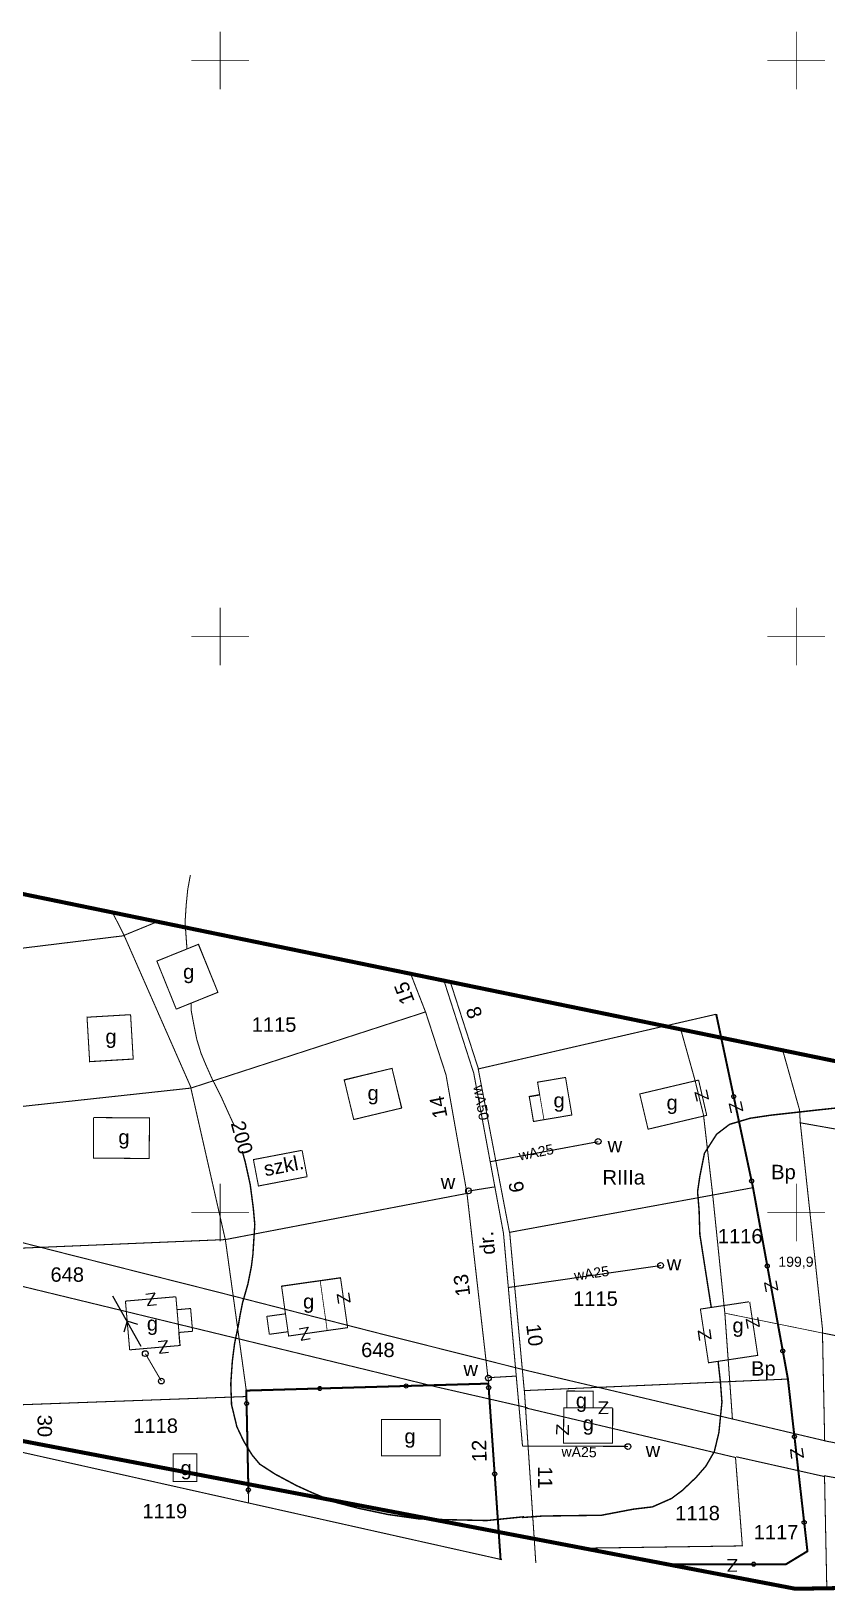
# Model space of a CAD drawing. Extents: x 7572697 to 7573818, y 5546684 to 5547005.
# Drawn here: x 7573583.6 to 7573652.7, y 5546767.2 to 5546902.5 of the extents above; entities that cross this region are included whole.
import ezdxf
from ezdxf.enums import TextEntityAlignment as Align

# ---------------------------------------------------------------- set-up
doc = ezdxf.new("R2010")
doc.units = 0
doc.header["$MEASUREMENT"] = 0
for name, pattern in [('1', [2, 1, -1]), ('2', [1, 0.5, -0.5]), ('901', [0])]:
    doc.linetypes.add(name, pattern=pattern)
doc.styles.add('STYL_ARIAL', font='Arial', dxfattribs={"oblique": 0.1})

# ---------------------------------------------------------------- blocks, each defined once
blk = doc.blocks.new('510')
at = {"color": 0}
blk.add_circle((0, 0), 0.25, dxfattribs=at)
blk.add_circle((0, 0), 0.25, dxfattribs=at)
blk = doc.blocks.new('516')
at = {"color": 0}
for p, q in [((0.75, 0), (5.75, 0)), ((3.25, 0), (2.55, 0.7)), ((2.55, -0.7), (3.25, 0))]:
    blk.add_line(p, q, dxfattribs=at)
blk = doc.blocks.new('991')
at = {"color": 0}
for p, q in [((-0.4, 0.5), (0.4, 0.5)), ((0.4, 0.5), (-0.4, -0.5)), ((-0.4, -0.5), (0.4, -0.5))]:
    blk.add_line(p, q, dxfattribs=at)
blk = doc.blocks.new('202')
at = {"color": 0}
blk.add_circle((0, 0), 0.25, dxfattribs=at)
blk.add_circle((0, 0), 0.25, dxfattribs=at)

msp = doc.modelspace()

# ---------------------------------------------------------------- linework, layer by layer
at = {"color": 1}
for points, const_width in [([(7573600, 5546897.5), (7573600, 5546902.5)], 0.065), ([(7573600, 5546897.5), (7573600, 5546902.5)], 0.065), ([(7573600, 5546897.5), (7573600, 5546902.5)], 0.065), ([(7573600, 5546897.5), (7573600, 5546902.5)], 0.065), ([(7573600, 5546897.5), (7573600, 5546902.5)], 0.065), ([(7573650, 5546897.5), (7573650, 5546902.5)], 0.065), ([(7573650, 5546897.5), (7573650, 5546902.5)], 0.065), ([(7573650, 5546897.5), (7573650, 5546902.5)], 0.065), ([(7573597.5, 5546900), (7573602.5, 5546900)], 0.065), ([(7573597.5, 5546900), (7573602.5, 5546900)], 0.065), ([(7573597.5, 5546900), (7573602.5, 5546900)], 0.065), ([(7573597.5, 5546900), (7573602.5, 5546900)], 0.065), ([(7573597.5, 5546900), (7573602.5, 5546900)], 0.065), ([(7573647.5, 5546900), (7573652.5, 5546900)], 0.065), ([(7573647.5, 5546900), (7573652.5, 5546900)], 0.065), ([(7573647.5, 5546900), (7573652.5, 5546900)], 0.065), ([(7573600, 5546847.5), (7573600, 5546852.5)], 0.065), ([(7573600, 5546847.5), (7573600, 5546852.5)], 0.065), ([(7573600, 5546847.5), (7573600, 5546852.5)], 0.065), ([(7573600, 5546847.5), (7573600, 5546852.5)], 0.065), ([(7573650, 5546847.5), (7573650, 5546852.5)], 0.065), ([(7573650, 5546847.5), (7573650, 5546852.5)], 0.065), ([(7573650, 5546847.5), (7573650, 5546852.5)], 0.065), ([(7573597.5, 5546850), (7573602.5, 5546850)], 0.065), ([(7573597.5, 5546850), (7573602.5, 5546850)], 0.065), ([(7573597.5, 5546850), (7573602.5, 5546850)], 0.065), ([(7573597.5, 5546850), (7573602.5, 5546850)], 0.065), ([(7573647.5, 5546850), (7573652.5, 5546850)], 0.065), ([(7573647.5, 5546850), (7573652.5, 5546850)], 0.065), ([(7573647.5, 5546850), (7573652.5, 5546850)], 0.065), ([(7573622.5937, 5546811.6434), (7573622.5937, 5546811.6434)], 0.09), ([(7573607.081, 5546805.384), (7573602.883, 5546804.581)], 0.065), ([(7573600, 5546797.5), (7573600, 5546802.5)], 0.065), ([(7573600, 5546797.5), (7573600, 5546802.5)], 0.065), ([(7573600, 5546797.5), (7573600, 5546802.5)], 0.065), ([(7573600, 5546797.5), (7573600, 5546802.5)], 0.065), ([(7573650, 5546797.5), (7573650, 5546802.5)], 0.065), ([(7573650, 5546797.5), (7573650, 5546802.5)], 0.065), ([(7573650, 5546797.5), (7573650, 5546802.5)], 0.065), ([(7573597.5, 5546800), (7573602.5, 5546800)], 0.065), ([(7573597.5, 5546800), (7573602.5, 5546800)], 0.065), ([(7573597.5, 5546800), (7573602.5, 5546800)], 0.065), ([(7573597.5, 5546800), (7573602.5, 5546800)], 0.065), ([(7573647.5, 5546800), (7573652.5, 5546800)], 0.065), ([(7573647.5, 5546800), (7573652.5, 5546800)], 0.065), ([(7573647.5, 5546800), (7573652.5, 5546800)], 0.065), ([(7573597.5512, 5546791.4262), (7573597.5512, 5546791.4262)], 0.09), ([(7573632.3748, 5546784.4782), (7573630.1048, 5546784.5195), (7573630.0778, 5546783.0334)], 0.065)]:
    msp.add_lwpolyline(points, dxfattribs=dict(at, const_width=const_width))
at = {"color": 6, "const_width": 0.35}
for points in [[(7573792.5736, 5546784.4967), (7573422.4326, 5546860.6425)], [(7573349.4716, 5546824.7787), (7573649.9357, 5546767.3274), (7573817.4093, 5546770.1055), (7573792.5736, 5546784.4967)]]:
    msp.add_lwpolyline(points, dxfattribs=at)
at = {"color": 29, "const_width": 0.09}
for points in [[(7573597.1165, 5546822.8612), (7573596.9511, 5546825.1895), (7573597.0504, 5546826.7109), (7573597.1826, 5546828.0338), (7573597.4142, 5546829.2906)], [(7573601.2507, 5546807.469), (7573600.6885, 5546808.6927), (7573600.0931, 5546810.0156), (7573599.2994, 5546811.5833), (7573598.7702, 5546812.7739), (7573598.3403, 5546813.7992), (7573597.9765, 5546814.9898), (7573597.745, 5546816.1143), (7573597.4804, 5546817.5364), (7573597.4804, 5546818.1648)]]:
    msp.add_lwpolyline(points, dxfattribs=at)
at = {"color": 0}
for points, const_width in [([(7573591.656, 5546824.05), (7573590.654, 5546826.0358)], 0.09), ([(7573596.1971, 5546817.6488), (7573599.8021, 5546819.1041), (7573598.1193, 5546823.2728), (7573594.5028, 5546821.813), (7573596.1971, 5546817.6158)], 0.09), ([(7573598.0838, 5546823.2832), (7573599.7859, 5546819.1141), (7573596.2111, 5546817.6546)], 0.065), ([(7573592.229, 5546817.164), (7573588.441, 5546816.94), (7573588.669, 5546813.0841), (7573592.4492, 5546813.3076), (7573592.2208, 5546817.1702)], 0.09), ([(7573592.229, 5546817.164), (7573588.441, 5546816.94), (7573588.668, 5546813.1014), (7573592.5003, 5546813.3281)], 0.065), ([(7573597.485, 5546810.793), (7573617.826, 5546817.393)], 0.065), ([(7573649.28, 5546785.533), (7573646.248, 5546802.158), (7573643.056, 5546817.202)], 0.065), ([(7573644.4659, 5546782.0313), (7573643.8044, 5546791.252), (7573642.7461, 5546801.5708), (7573641.9524, 5546808.4499), (7573641.2248, 5546811.4265), (7573639.968, 5546815.9244)], 0.09), ([(7573626.6955, 5546786.257), (7573613.9629, 5546789.4556), (7573599.9715, 5546793.0381), (7573587.0491, 5546796.2986), (7573577.6967, 5546798.68), (7573574.787, 5546799.423), (7573562.4341, 5546802.4771), (7573549.1691, 5546805.717), (7573534.5338, 5546809.0106), (7573521.5412, 5546811.8873), (7573509.795, 5546813.5588)], 0.09), ([(7573626.6955, 5546786.257), (7573652.4696, 5546780.1792), (7573652.2711, 5546789.9688), (7573650.3529, 5546807.7753), (7573650.2868, 5546808.8997), (7573648.8315, 5546814.0591)], 0.09), ([(7573614.9165, 5546812.5022), (7573615.742, 5546809.056), (7573611.5901, 5546808.0615), (7573610.7646, 5546811.5078), (7573614.9165, 5546812.5022)], 0.09), ([(7573614.921, 5546812.513), (7573615.77, 5546809.077), (7573611.602, 5546808.0471), (7573610.7557, 5546811.4721), (7573614.9248, 5546812.5022)], 0.065), ([(7573629.972, 5546811.714), (7573627.546, 5546811.304), (7573627.7293, 5546810.2196), (7573626.8278, 5546810.0672), (7573627.1956, 5546807.8912), (7573630.5265, 5546808.4542), (7573629.9751, 5546811.7164)], 0.09), ([(7573627.546, 5546811.304), (7573629.972, 5546811.714), (7573630.5234, 5546808.4516), (7573627.1803, 5546807.8866), (7573626.8194, 5546810.0217), (7573627.7299, 5546810.1756), (7573627.5459, 5546811.2641)], 0.065), ([(7573641.526, 5546811.488), (7573636.417, 5546810.28), (7573637.1401, 5546807.2215), (7573642.2369, 5546808.4266)], 0.09), ([(7573641.526, 5546811.488), (7573642.232, 5546808.426)], 0.09), ([(7573589.014, 5546808.225), (7573588.993, 5546804.71), (7573593.8386, 5546804.6811), (7573593.8596, 5546808.2016), (7573589.0097, 5546808.2306)], 0.09), ([(7573589.014, 5546808.225), (7573588.993, 5546804.71), (7573593.8428, 5546804.681), (7573593.8637, 5546808.1812)], 0.065), ([(7573650.2868, 5546807.7885), (7573687.2755, 5546801.2401), (7573711.1806, 5546797.0067), (7573724.6479, 5546794.6255), (7573728.4844, 5546793.964), (7573739.1338, 5546792.5088), (7573785.0522, 5546786.2647)], 0.09), ([(7573607.081, 5546805.384), (7573602.883, 5546804.581), (7573603.3208, 5546802.2924), (7573607.5659, 5546803.1045)], 0.09), ([(7573607.5407, 5546803.1326), (7573607.1118, 5546805.3745)], 0.09), ([(7573600.449, 5546797.64), (7573621.421, 5546801.649)], 0.065), ([(7573577.6761, 5546780.2973), (7573576.7268, 5546786.2199), (7573575.1791, 5546795.432), (7573612.5184, 5546786.3768), (7573618.8331, 5546784.8373), (7573626.6955, 5546783.0419)], 0.09), ([(7573610.463, 5546794.316), (7573605.328, 5546793.587), (7573605.941, 5546789.2693), (7573611.0579, 5546789.9958), (7573610.4426, 5546794.3299), (7573605.363, 5546793.6088)], 0.09), ([(7573596.136, 5546792.676), (7573591.776, 5546792.299)], 0.09), ([(7573591.776, 5546792.299), (7573596.136, 5546792.676)], 0.065), ([(7573592.1419, 5546788.0679), (7573596.5207, 5546788.4465), (7573596.154, 5546792.6873)], 0.09), ([(7573591.776, 5546792.299), (7573592.1419, 5546788.0679)], 0.09), ([(7573596.4997, 5546788.47), (7573596.4036, 5546789.5762), (7573597.6039, 5546789.6805), (7573597.4324, 5546791.6551), (7573596.2595, 5546791.5532)], 0.09), ([(7573605.6382, 5546791.1903), (7573604.051, 5546790.973), (7573604.264, 5546789.4174)], 0.09), ([(7573645.906, 5546792.243), (7573641.683, 5546791.607), (7573642.3849, 5546786.9463), (7573646.661, 5546787.5903), (7573645.9618, 5546792.2333)], 0.09), ([(7573605.8511, 5546789.6356), (7573604.2756, 5546789.4199)], 0.09), ([(7573652.2579, 5546789.5322), (7573684.7355, 5546783.1557), (7573692.157, 5546781.9651), (7573709.8841, 5546779.0547), (7573734.1728, 5546775.1521), (7573766.6637, 5546770.588), (7573776.3871, 5546770.7203)], 0.09), ([(7573602.266, 5546784.53), (7573623.28, 5546785.138)], 0.065), ([(7573634.0453, 5546783.0337), (7573632.3748, 5546783.0337), (7573632.3748, 5546784.4906), (7573630.0966, 5546784.4906), (7573630.0966, 5546783.0873)], 0.09), ([(7573632.367, 5546784.481), (7573632.3748, 5546783.0337)], 0.065), ([(7573580.941, 5546783.238), (7573602.325, 5546784.01)], 0.065), ([(7573629.8202, 5546783.0396), (7573629.806, 5546779.981), (7573634.0588, 5546779.9613), (7573634.0729, 5546782.985)], 0.09), ([(7573632.3748, 5546783.0337), (7573629.8202, 5546783.0396)], 0.09), ([(7573619.1263, 5546782.0142), (7573614.0085, 5546782.0142), (7573614.0085, 5546778.8774), (7573619.085, 5546778.8774), (7573619.085, 5546782.0142)], 0.09), ([(7573626.5404, 5546783.0235), (7573644.7305, 5546778.724), (7573645.3258, 5546771.0511), (7573631.6336, 5546770.8527)], 0.09), ([(7573629.806, 5546779.981), (7573634.041, 5546779.975), (7573634.0453, 5546783.0337), (7573629.8202, 5546783.0396), (7573629.8159, 5546779.9794)], 0.065), ([(7573577.7689, 5546780.3029), (7573624.4679, 5546769.8519)], 0.09), ([(7573597.97, 5546779.0426), (7573595.9064, 5546779.0426), (7573595.9064, 5546776.6488), (7573597.97, 5546776.6488), (7573597.97, 5546779.0426)], 0.09), ([(7573652.4167, 5546780.1792), (7573672.525, 5546776.3427), (7573687.2755, 5546773.5646), (7573712.2257, 5546768.8021)], 0.09), ([(7573644.7834, 5546778.7902), (7573652.4563, 5546777.0704)], 0.09), ([(7573704.6851, 5546768.6037), (7573692.845, 5546770.4558), (7573677.4992, 5546773.0355), (7573659.4017, 5546775.8797), (7573652.4564, 5546777.1365), (7573652.6548, 5546767.4131)], 0.09)]:
    msp.add_lwpolyline(points, dxfattribs=dict(at, const_width=const_width))
at = {"color": 3, "const_width": 0.09}
for points in [[(7573591.656, 5546824.05), (7573594.5479, 5546825.2348)], [(7573591.6635, 5546824.0173), (7573569.296, 5546821.277)], [(7573597.485, 5546810.793), (7573591.656, 5546824.05)], [(7573617.826, 5546817.393), (7573616.5312, 5546820.7123)], [(7573622.402, 5546812.493), (7573619.9753, 5546820.0038)], [(7573621.421, 5546801.649), (7573619.601, 5546811.941), (7573617.8263, 5546817.4013), (7573597.4541, 5546810.7895), (7573600.4464, 5546797.6235)], [(7573622.3621, 5546812.4445), (7573643.056, 5546817.202)], [(7573622.3869, 5546812.5064), (7573625.1109, 5546798.2674), (7573646.2507, 5546802.147), (7573643.0315, 5546817.2115)], [(7573597.485, 5546810.793), (7573574.4907, 5546808.2946)], [(7573625.127, 5546798.262), (7573626.395, 5546784.531), (7573649.28, 5546785.533), (7573646.248, 5546802.158)], [(7573623.3031, 5546785.1344), (7573621.421, 5546801.649), (7573600.449, 5546797.64), (7573602.266, 5546784.53)], [(7573578.354, 5546796.712), (7573600.449, 5546797.64)], [(7573626.4068, 5546784.5115), (7573627.3973, 5546769.5705)], [(7573602.196, 5546784.0118), (7573580.941, 5546783.238)], [(7573602.456, 5546775.57), (7573602.4444, 5546774.7806)]]:
    msp.add_lwpolyline(points, dxfattribs=at)
at = {"color": 5, "const_width": 0.09}
for points in [[(7573619.4237, 5546820.1173), (7573622.0097, 5546812.0781), (7573624.5894, 5546798.1874), (7573626.243, 5546779.7063)], [(7573632.8121, 5546806.1381), (7573623.4361, 5546804.3974)], [(7573621.514, 5546801.846), (7573623.8412, 5546802.2159)], [(7573638.2601, 5546795.3907), (7573625.0107, 5546793.4785)], [(7573623.294, 5546785.654), (7573625.6986, 5546785.7903)], [(7573635.404, 5546779.691), (7573626.243, 5546779.7063)]]:
    msp.add_lwpolyline(points, dxfattribs=at)
at = {"color": 3, "linetype": '901', "const_width": 0.175}
for points in [[(7573638.8038, 5546769.4636), (7573649.1225, 5546769.4636), (7573650.9746, 5546770.5881), (7573649.28, 5546785.533), (7573646.248, 5546802.158), (7573643.056, 5546817.202)], [(7573624.3431, 5546769.8182), (7573623.28, 5546785.138), (7573602.266, 5546784.53), (7573602.456, 5546775.57)]]:
    msp.add_lwpolyline(points, dxfattribs=at)
at = {"color": 0, "linetype": '2', "const_width": 0.065}
for points in [[(7573627.546, 5546811.304), (7573628.1055, 5546808.045)], [(7573608.68, 5546794.06), (7573609.29, 5546789.74)]]:
    msp.add_lwpolyline(points, dxfattribs=at)
at = {"color": 37, "const_width": 0.125}
for points in [[(7573666.7041, 5546810.4872), (7573661.9416, 5546809.8257), (7573656.3192, 5546809.3627), (7573651.9536, 5546808.8997), (7573647.7864, 5546808.4367), (7573646.0005, 5546808.1721), (7573644.2145, 5546807.6429), (7573643.0901, 5546806.783), (7573642.0317, 5546805.1294), (7573641.6348, 5546803.145), (7573641.4364, 5546801.7956), (7573641.5687, 5546800.2081), (7573641.6348, 5546798.0915), (7573642.0979, 5546795.1149), (7573642.627, 5546791.7415)], [(7573626.3861, 5546773.5825), (7573623.145, 5546773.2518), (7573620.1022, 5546773.3179), (7573617.3241, 5546773.3841), (7573614.546, 5546773.7809), (7573612.0325, 5546774.3101), (7573609.9819, 5546774.8393), (7573608.0637, 5546775.633), (7573606.6085, 5546776.2945), (7573604.7564, 5546777.2867), (7573603.4335, 5546778.1466), (7573602.772, 5546778.9403), (7573602.0444, 5546780.1309), (7573601.4491, 5546781.3877), (7573600.9861, 5546783.3059), (7573600.92, 5546785.1316), (7573601.0522, 5546787.0829), (7573601.2507, 5546788.6373), (7573601.5814, 5546790.2248), (7573601.7137, 5546791.0185), (7573601.9452, 5546792.1761), (7573602.4082, 5546793.7967), (7573602.7059, 5546795.2849), (7573602.8382, 5546796.3433), (7573603.0035, 5546798.9362), (7573602.8713, 5546800.3914), (7573602.6067, 5546802.4089), (7573602.1767, 5546804.3602), (7573601.9121, 5546805.3193)], [(7573643.2224, 5546787.0452), (7573643.4208, 5546785.2593), (7573643.5531, 5546783.5395), (7573643.2885, 5546780.8936), (7573642.8917, 5546779.24), (7573642.1641, 5546777.9832), (7573641.3042, 5546776.991), (7573640.1135, 5546775.8666), (7573639.1743, 5546775.1654), (7573637.5206, 5546774.4378), (7573635.867, 5546774.2394), (7573633.0889, 5546773.7102), (7573627.9956, 5546773.6441), (7573626.2097, 5546773.5118)]]:
    msp.add_lwpolyline(points, dxfattribs=at)
at = {"color": 0, "linetype": '1'}
for points, const_width in [([(7573647.6072, 5546795.5418), (7573647.6062, 5546795.5432), (7573647.6052, 5546795.5447), (7573647.6043, 5546795.5462), (7573647.6035, 5546795.5477), (7573647.6027, 5546795.5493), (7573647.6019, 5546795.5508), (7573647.6013, 5546795.5524), (7573647.6006, 5546795.5541), (7573647.6, 5546795.5557), (7573647.5995, 5546795.5574), (7573647.5991, 5546795.5591), (7573647.5987, 5546795.5608), (7573647.5983, 5546795.5625), (7573647.5981, 5546795.5642), (7573647.5978, 5546795.5659), (7573647.5977, 5546795.5677), (7573647.5976, 5546795.5694), (7573647.5975, 5546795.5712), (7573647.5976, 5546795.5729), (7573647.5976, 5546795.5747), (7573647.5978, 5546795.5764), (7573647.598, 5546795.5781), (7573647.5983, 5546795.5798), (7573647.5986, 5546795.5816), (7573647.599, 5546795.5833), (7573647.5994, 5546795.585), (7573647.5999, 5546795.5866), (7573647.6005, 5546795.5883), (7573647.6011, 5546795.5899), (7573647.6018, 5546795.5915), (7573647.6025, 5546795.5931), (7573647.6033, 5546795.5947), (7573647.6041, 5546795.5962), (7573647.605, 5546795.5977), (7573647.606, 5546795.5992), (7573647.607, 5546795.6006), (7573647.608, 5546795.602), (7573647.6091, 5546795.6033), (7573647.6103, 5546795.6047), (7573647.6114, 5546795.6059), (7573647.6127, 5546795.6072), (7573647.6139, 5546795.6084), (7573647.6153, 5546795.6095), (7573647.6166, 5546795.6106), (7573647.618, 5546795.6117), (7573647.6194, 5546795.6127), (7573647.6209, 5546795.6137), (7573647.6224, 5546795.6146), (7573647.6239, 5546795.6154), (7573647.6255, 5546795.6162), (7573647.627, 5546795.617), (7573647.6286, 5546795.6176), (7573647.6303, 5546795.6183), (7573647.6319, 5546795.6188), (7573647.6336, 5546795.6194), (7573647.6353, 5546795.6198), (7573647.637, 5546795.6202), (7573647.6387, 5546795.6206), (7573647.6404, 5546795.6208), (7573647.6421, 5546795.6211), (7573647.6439, 5546795.6212), (7573647.6456, 5546795.6213), (7573647.6473, 5546795.6214), (7573647.6491, 5546795.6213), (7573647.6508, 5546795.6212), (7573647.6526, 5546795.6211), (7573647.6543, 5546795.6209), (7573647.656, 5546795.6206), (7573647.6577, 5546795.6203), (7573647.6595, 5546795.6199), (7573647.6611, 5546795.6195), (7573647.6628, 5546795.619), (7573647.6645, 5546795.6184), (7573647.6661, 5546795.6178), (7573647.6677, 5546795.6171), (7573647.6693, 5546795.6164), (7573647.6708, 5546795.6156), (7573647.6724, 5546795.6147), (7573647.6739, 5546795.6139), (7573647.6753, 5546795.6129), (7573647.6768, 5546795.6119), (7573647.6782, 5546795.6109), (7573647.6795, 5546795.6098), (7573647.6809, 5546795.6086), (7573647.6821, 5546795.6075), (7573647.6834, 5546795.6062), (7573647.6846, 5546795.605), (7573647.6857, 5546795.6036), (7573647.6868, 5546795.6023), (7573647.6879, 5546795.6009), (7573647.6889, 5546795.5995), (7573647.6898, 5546795.598), (7573647.6907, 5546795.5965), (7573647.6916, 5546795.595), (7573647.6924, 5546795.5934), (7573647.6931, 5546795.5919), (7573647.6938, 5546795.5903), (7573647.6945, 5546795.5886), (7573647.695, 5546795.587), (7573647.6956, 5546795.5853), (7573647.696, 5546795.5836), (7573647.6964, 5546795.5819), (7573647.6967, 5546795.5802), (7573647.697, 5546795.5785), (7573647.6972, 5546795.5768), (7573647.6974, 5546795.575), (7573647.6975, 5546795.5733), (7573647.6975, 5546795.5715), (7573647.6975, 5546795.5698), (7573647.6974, 5546795.5681), (7573647.6973, 5546795.5663), (7573647.6971, 5546795.5646), (7573647.6968, 5546795.5629), (7573647.6965, 5546795.5611), (7573647.6961, 5546795.5594), (7573647.6957, 5546795.5578), (7573647.6952, 5546795.5561), (7573647.6946, 5546795.5544), (7573647.694, 5546795.5528), (7573647.6933, 5546795.5512), (7573647.6926, 5546795.5496), (7573647.6918, 5546795.548), (7573647.6909, 5546795.5465), (7573647.69, 5546795.545), (7573647.6891, 5546795.5436), (7573647.6881, 5546795.5421), (7573647.6871, 5546795.5407), (7573647.686, 5546795.5394), (7573647.6848, 5546795.538), (7573647.6836, 5546795.5368), (7573647.6824, 5546795.5355), (7573647.6811, 5546795.5343), (7573647.6798, 5546795.5332), (7573647.6785, 5546795.5321), (7573647.6771, 5546795.531), (7573647.6757, 5546795.53), (7573647.6742, 5546795.5291), (7573647.6727, 5546795.5281), (7573647.6712, 5546795.5273), (7573647.6696, 5546795.5265), (7573647.6681, 5546795.5258), (7573647.6664, 5546795.5251), (7573647.6648, 5546795.5244), (7573647.6632, 5546795.5239), (7573647.6615, 5546795.5233), (7573647.6598, 5546795.5229), (7573647.6581, 5546795.5225), (7573647.6564, 5546795.5221), (7573647.6547, 5546795.5219), (7573647.653, 5546795.5216), (7573647.6512, 5546795.5215), (7573647.6495, 5546795.5214), (7573647.6477, 5546795.5214), (7573647.646, 5546795.5214), (7573647.6442, 5546795.5215), (7573647.6425, 5546795.5216), (7573647.6408, 5546795.5218), (7573647.639, 5546795.5221), (7573647.6373, 5546795.5224), (7573647.6356, 5546795.5228), (7573647.6339, 5546795.5232), (7573647.6323, 5546795.5237), (7573647.6306, 5546795.5243), (7573647.629, 5546795.5249), (7573647.6274, 5546795.5256), (7573647.6258, 5546795.5263), (7573647.6242, 5546795.5271), (7573647.6227, 5546795.528), (7573647.6212, 5546795.5288), (7573647.6197, 5546795.5298), (7573647.6183, 5546795.5308), (7573647.6169, 5546795.5318), (7573647.6155, 5546795.5329), (7573647.6142, 5546795.5341), (7573647.6129, 5546795.5353), (7573647.6117, 5546795.5365), (7573647.6105, 5546795.5378), (7573647.6094, 5546795.5391), (7573647.6072, 5546795.5418)], 0.09), ([(7573652.2579, 5546789.5322), (7573643.8044, 5546791.252)], 0.065), ([(7573593.5115, 5546787.731), (7573594.9006, 5546785.3497)], 0.09)]:
    msp.add_lwpolyline(points, dxfattribs=dict(at, const_width=const_width))
at = {"color": 0}
for centre in [(7573644.572, 5546810.0568), (7573646.1287, 5546802.7202), (7573647.4905, 5546795.345), (7573648.8361, 5546787.9667), (7573608.6428, 5546784.7145), (7573616.1396, 5546784.9314), (7573623.3047, 5546784.7822), (7573602.2898, 5546783.4097), (7573649.8463, 5546780.5389), (7573623.8239, 5546777.3002), (7573602.4488, 5546775.9114), (7573650.6913, 5546773.0866), (7573646.3038, 5546769.4636)]:
    msp.add_circle(centre, 0.175, dxfattribs=at)

# ---------------------------------------------------------------- block references
for name, p, rotation in [('991', (7573641.81, 5546810.13, 200.09), 104.03768), ('991', (7573644.79, 5546809.13, 200.09), 101.94638), ('991', (7573647.83, 5546793.58, 200.09), 100.07854), ('516', (7573593.5, 5546787.71), 119.26668), ('991', (7573594.01, 5546792.46, 200.02), 7.81514), ('991', (7573610.74, 5546792.55, 200.02), 98.13048), ('991', (7573607.33, 5546789.47, 200.02), 9.45953), ('991', (7573646.23, 5546790.39), 280.00936), ('991', (7573595.07, 5546788.33, 200.02), 6.583289999999999), ('991', (7573642.03, 5546789.36), 278.428), ('991', (7573633.27, 5546783.06), 0.9396500000000001), ('991', (7573629.73, 5546781.14), 88.60219), ('991', (7573650.08, 5546779.09, 200.09), 96.95019000000003), ('991', (7573644.45, 5546769.37, 200.09), 1.10008)]:
    msp.add_blockref(name, p, dxfattribs=dict(at, rotation=rotation))
for name, p in [('202', (7573632.81, 5546806.16, 200.22)), ('202', (7573621.56, 5546801.87, 200.22)), ('202', (7573638.23, 5546795.4, 200.22)), ('510', (7573593.5, 5546787.74)), ('202', (7573623.28, 5546785.62, 200.22)), ('510', (7573594.89, 5546785.36)), ('202', (7573635.39, 5546779.67, 200.22))]:
    msp.add_blockref(name, p, dxfattribs=at)

# ---------------------------------------------------------------- texts
at = {"color": 0, "style": 'STYL_ARIAL'}
for s, height, p in [('g', 1.25, (7573596.7817, 5546821.5154)), ('1115', 1.25, (7573602.73, 5546816.9251)), ('g', 1.25, (7573590.0348, 5546815.893)), ('g', 1.25, (7573612.789, 5546810.9982)), ('g', 1.25, (7573628.9325, 5546810.3573)), ('g', 1.25, (7573638.7447, 5546810.1648)), ('g', 1.25, (7573591.1593, 5546807.1618)), ('w', 1.25, (7573633.6296, 5546806.4776)), ('RIIIa', 1.25, (7573633.1835, 5546803.6695)), ('Bp', 1.25, (7573647.8261, 5546804.129)), ('w', 1.25, (7573619.1428, 5546803.2744)), ('1116', 1.25, (7573643.1959, 5546798.5595)), ('w', 1.25, (7573638.7639, 5546796.2256)), ('199,9', 0.875, (7573648.4479, 5546796.153)), ('648', 1.25, (7573585.2675, 5546795.2292)), ('g', 1.25, (7573607.1931, 5546792.9007)), ('1115', 1.25, (7573630.6282, 5546793.1356)), ('g', 1.25, (7573593.6331, 5546790.9825)), ('g', 1.25, (7573644.4663, 5546790.8171)), ('648', 1.25, (7573612.2309, 5546788.6886)), ('w', 1.25, (7573621.1157, 5546787.0506)), ('Bp', 1.25, (7573646.082, 5546787.0801)), ('g', 1.25, (7573630.8733, 5546784.3017)), ('1118', 1.25, (7573592.4532, 5546782.1071)), ('g', 1.25, (7573631.4686, 5546782.3174)), ('g', 1.25, (7573615.9905, 5546781.1929)), ('w', 1.25, (7573636.9313, 5546780.0137)), ('g', 1.25, (7573596.5568, 5546778.4412)), ('1119', 1.25, (7573593.247, 5546774.6988)), ('1118', 1.25, (7573639.4918, 5546774.5221)), ('1117', 1.25, (7573646.3048, 5546772.8685))]:
    msp.add_text(s, height=height, dxfattribs=at).set_placement(p, align=Align.TOP_LEFT)
at = {"color": 3, "style": 'STYL_ARIAL'}
for s, rotation, p in [('15', 110.3764, (7573615.7262, 5546817.8953)), ('8', 288.4349, (7573622.4806, 5546818.0083)), ('14', 100.8855, (7573618.509, 5546808.0606)), ('9', 279.4623, (7573626.2444, 5546802.796)), ('13', 97.125, (7573620.4741, 5546792.6265)), ('10', 277.125, (7573627.795, 5546790.3984)), ('30', 270, (7573585.3999, 5546782.4372)), ('12', 91.5074, (7573621.8838, 5546778.31)), ('11', 270, (7573628.8379, 5546777.9657))]:
    msp.add_text(s, height=1.25, rotation=rotation, dxfattribs=at).set_placement(p, align=Align.TOP_LEFT)
at = {"color": 0, "style": 'STYL_ARIAL'}
for s, height, rotation, p in [('wA50', 0.875, 280.0806, (7573622.8237, 5546811.0952)), ('200', 1.25, 285.4222, (7573602.107, 5546808.0672)), ('szkl.', 1.25, 10.9887, (7573603.6758, 5546804.3534)), ('wA25', 0.875, 11.3099, (7573625.8446, 5546805.3483)), ('dr.', 1.25, 95.7106, (7573622.6381, 5546796.254)), ('wA25', 0.875, 8.1301, (7573630.6612, 5546794.9349)), ('wA25', 0.875, 358.698, (7573629.6331, 5546779.6795))]:
    msp.add_text(s, height=height, rotation=rotation, dxfattribs=at).set_placement(p, align=Align.TOP_LEFT)

doc.saveas('drawing.dxf')
